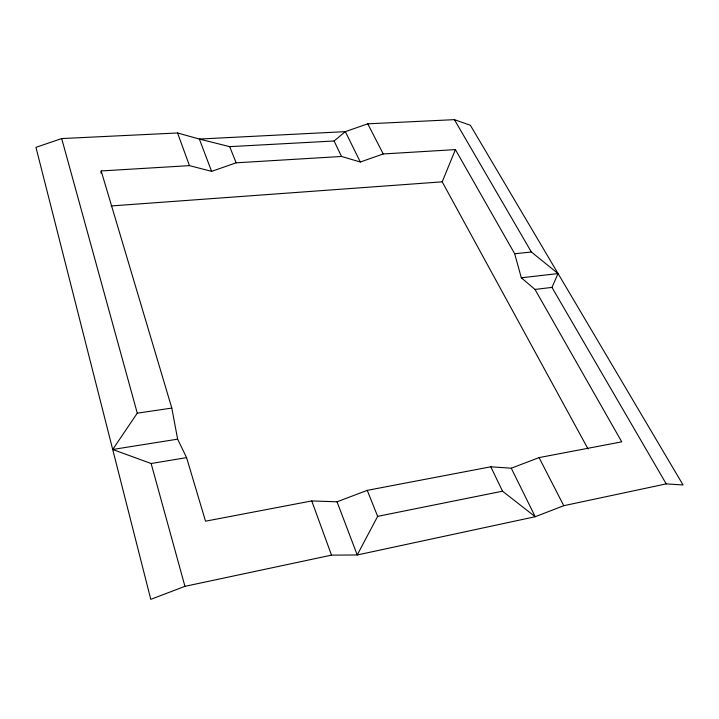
<?xml version="1.0" encoding="UTF-8"?>
<svg xmlns="http://www.w3.org/2000/svg" width="719" height="719" viewBox="0 0 719 719"><rect width="100%" height="100%" fill="white"/><g stroke="black" fill="none" stroke-linecap="round" stroke-linejoin="round"><path stroke-width="1.08" d="M100.975 173.126L101.172 170.951L189.457 165.631L211.611 171.356L236.147 162.818L341.525 156.472L360.318 162.009L383.236 153.956L455.406 149.606L514.687 253.753L521.32 277.795L534.999 289.442L621.746 441.843L539.07 457.599L511.281 468.204L490.807 466.802L367.247 490.358L337.04 501.799L311.749 500.936L205.517 521.185L186.581 457.617L177.629 439.165L171.814 408.077L101.172 170.951M588.061 448.971L442.203 181.835L455.406 149.606M666.216 483.887L551.958 287.402L558.061 273.571L531.368 252.01L454.399 119.651L367.769 123.821L345.345 131.64L199.352 139.046L177.548 132.979L61.69 138.56L35.95 147.341L150.783 599.349L184.945 586.336L331.513 555.131L357.226 554.978L535.215 516.727L563.759 505.7L666.216 483.887L683.05 484.957L470.388 125.295L454.399 119.651M367.247 490.358L377.655 516.359L357.226 554.978L337.04 501.799M186.581 457.617L151.134 463.512L112.712 449.492L137.275 413.173L171.814 408.077M211.611 171.356L199.352 139.046L229.676 146.649L334.083 140.996L345.345 131.64L360.318 162.009M377.655 516.359L502.536 491.194L535.215 516.727L511.281 468.204M112.712 449.492L177.629 439.165M534.999 289.442L551.958 287.402M521.32 277.795L558.061 273.571M514.687 253.753L531.368 252.01M111.229 205.94L442.203 181.835M367.769 123.821L383.236 153.956M539.07 457.599L563.759 505.7M334.083 140.996L341.525 156.472M490.807 466.802L502.536 491.194M229.676 146.649L236.147 162.818M177.548 132.979L189.457 165.631M311.749 500.936L331.513 555.131M61.69 138.56L137.275 413.173M151.134 463.512L184.945 586.336"/></g></svg>
